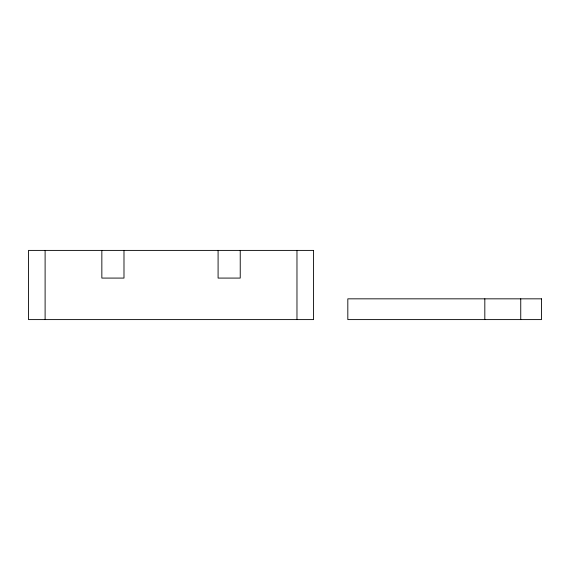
<?xml version="1.0" encoding="UTF-8"?>
<svg xmlns="http://www.w3.org/2000/svg" width="570" height="570" viewBox="0 0 570 570"><rect width="100%" height="100%" fill="white"/><g stroke="black" fill="none" stroke-linecap="round" stroke-linejoin="round"><path stroke-width="0.85" d="M520.745 298.837L520.745 319.599M484.821 298.837L484.821 319.599M296.97 250.401L296.97 319.599M240.234 250.401L240.234 278.082L218.089 278.082L218.089 250.401M123.989 250.401L123.989 278.082L101.845 278.082L101.845 250.401M45.108 250.401L45.108 319.599M313.578 250.401L28.5 250.401L28.5 319.599L313.578 319.599L313.578 250.401M541.5 298.837L347.821 298.837L347.821 319.599L541.5 319.599L541.5 298.837"/></g></svg>
